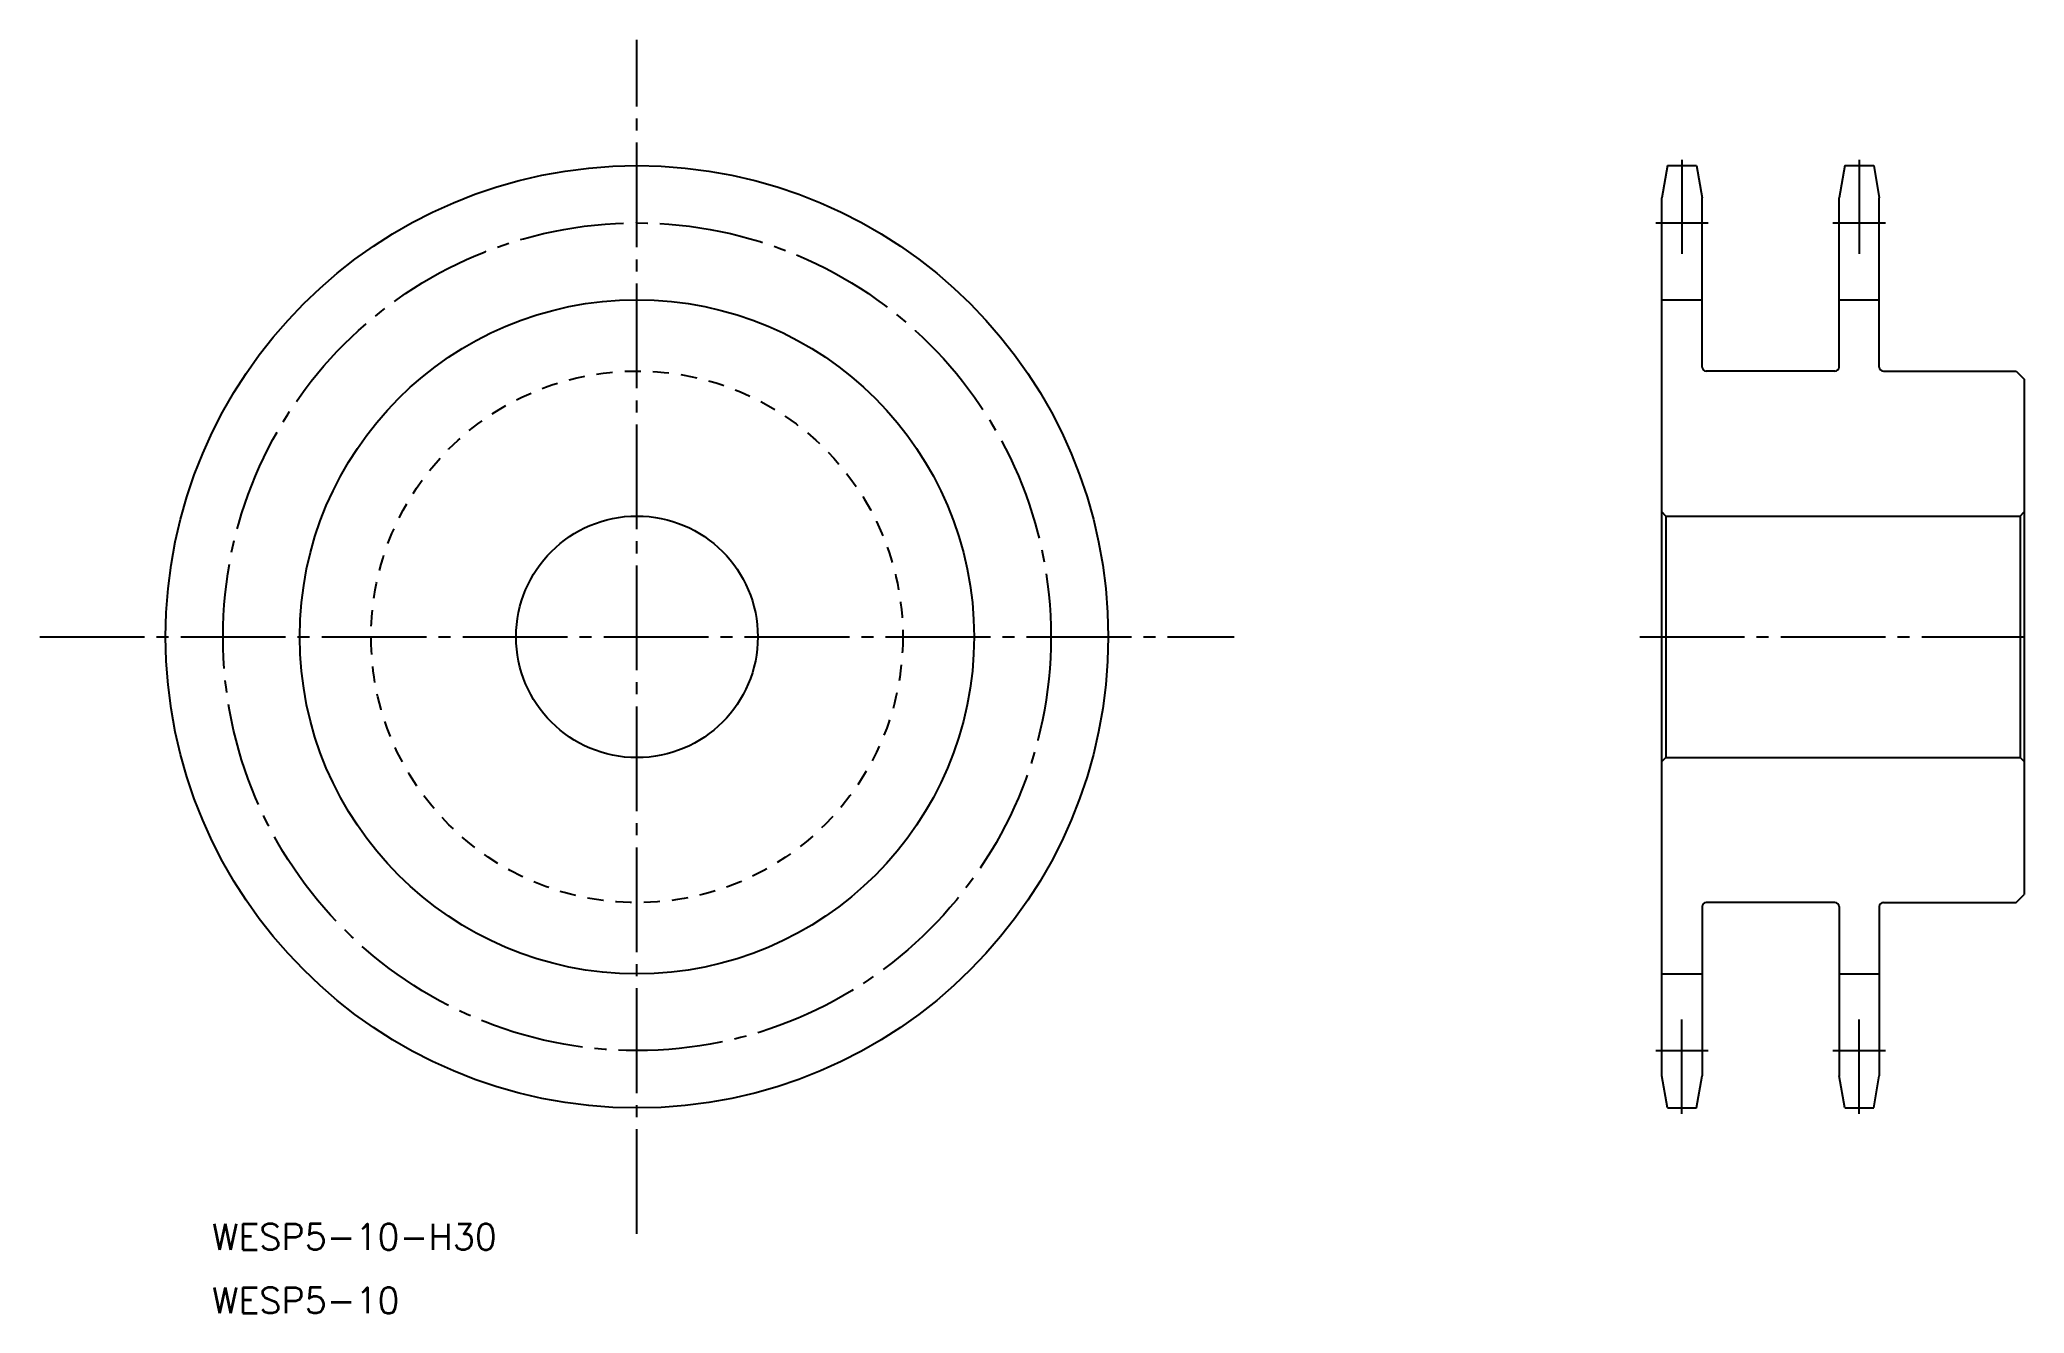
# Model space of a CAD drawing. Extents: x 38 to 284, y 139 to 297.
import ezdxf

# ---------------------------------------------------------------- set-up
doc = ezdxf.new("R2010")
doc.units = 0
doc.linetypes.add('CENTER', pattern=[17.5, 13, -1.5, 1.5, -1.5])
doc.linetypes.add('DASHED', pattern=[3.5, 2, -1.5])
doc.layers.get('0').update_dxf_attribs({"linetype": 'CONTINUOUS'})
doc.layers.add('CENTER', color=1, linetype='CENTER')
doc.styles.get("Standard").update_dxf_attribs({"font": 'txt.shx', "bigfont": '@extfont2.shx'})

msp = doc.modelspace()

# ---------------------------------------------------------------- linework, layer by layer
at = {"color": 7, "linetype": 'CONTINUOUS'}
for p, q in [((239.72, 281.74), (239.02, 277.74)), ((239.72, 281.74), (243.32, 281.74)), ((243.32, 281.74), (244.02, 277.74)), ((261.72, 281.74), (261.02, 277.74)), ((261.72, 281.74), (265.32, 281.74)), ((265.32, 281.74), (266.02, 277.74)), ((239.02, 168.75), (239.02, 277.73)), ((244.02, 256.74), (244.02, 277.74)), ((261.02, 256.74), (261.02, 277.73)), ((266.02, 256.74), (266.02, 277.74)), ((260.52, 256.24), (244.52, 256.24)), ((266.52, 256.24), (283.02, 256.24)), ((283.02, 256.24), (284.02, 255.24)), ((284.02, 255.24), (284.02, 191.24)), ((239.52, 238.24), (239.02, 238.74)), ((239.52, 238.24), (283.52, 238.24)), ((239.52, 238.24), (239.52, 208.24)), ((283.52, 238.24), (284.02, 238.74)), ((283.52, 238.24), (283.52, 208.24)), ((239.52, 208.24), (239.02, 207.74)), ((239.52, 208.24), (239.02, 207.74)), ((239.52, 208.24), (278.52, 208.24)), ((239.52, 208.24), (283.52, 208.24)), ((283.52, 208.24), (284.02, 207.74)), ((283.52, 208.24), (284.02, 207.74)), ((244.02, 189.74), (244.02, 168.74)), ((260.52, 190.24), (244.52, 190.24)), ((261.02, 189.74), (261.02, 168.75)), ((266.02, 189.74), (266.02, 168.74)), ((266.52, 190.24), (283.02, 190.24)), ((283.02, 190.24), (284.02, 191.24)), ((283.02, 190.24), (284.02, 191.24)), ((239.72, 164.74), (239.02, 168.74)), ((243.32, 164.74), (244.02, 168.74)), ((261.72, 164.74), (261.02, 168.74)), ((265.32, 164.74), (266.02, 168.74)), ((239.72, 164.74), (243.32, 164.74)), ((261.72, 164.74), (265.32, 164.74))]:
    msp.add_line(p, q, dxfattribs=at)
at = {"color": 3, "linetype": 'CONTINUOUS'}
for p, q in [((239.02, 265.09), (244.02, 265.09)), ((261.02, 265.09), (266.02, 265.09)), ((239.02, 181.39), (244.02, 181.39)), ((261.02, 181.39), (266.02, 181.39))]:
    msp.add_line(p, q, dxfattribs=at)
at = {"color": 7, "linetype": 'CONTINUOUS'}
for radius in [58.5, 15]:
    msp.add_circle((111.81, 223.24), radius, dxfattribs=at)
at = {"color": 3, "linetype": 'CONTINUOUS'}
msp.add_circle((111.81, 223.24), 41.85, dxfattribs=at)
at = {"color": 3, "linetype": 'DASHED'}
msp.add_circle((111.81, 223.24), 33, dxfattribs=at)
at = {"color": 7, "linetype": 'CONTINUOUS'}
for centre, start, end in [((244.52, 256.74), 180, 270), ((260.52, 256.74), 270, 0), ((266.52, 256.74), 180, 270), ((244.52, 189.74), 90, 180), ((260.52, 189.74), 0, 90), ((266.52, 189.74), 90, 180)]:
    msp.add_arc(centre, 0.5, start, end, dxfattribs=at)
at = {"layer": 'CENTER', "color": 1, "linetype": 'CENTER'}
for p, q in [((111.81, 149.1), (111.81, 297.38)), ((241.52, 282.47), (241.52, 270.77)), ((263.52, 282.47), (263.52, 270.77)), ((238.27, 274.62), (244.77, 274.62)), ((260.27, 274.62), (266.77, 274.62)), ((37.68, 223.24), (185.95, 223.24)), ((236.28, 223.24), (284.02, 223.24)), ((241.52, 164.01), (241.52, 175.71)), ((263.52, 164.01), (263.52, 175.71)), ((238.27, 171.87), (244.77, 171.87)), ((260.27, 171.87), (266.77, 171.87))]:
    msp.add_line(p, q, dxfattribs=at)
msp.add_circle((111.81, 223.24), 51.38, dxfattribs=at)

# ---------------------------------------------------------------- texts
at = {"color": 7, "linetype": 'CONTINUOUS'}
for s, p in [('WESP5-10-H30', (59.04, 147.15)), ('WESP5-10', (59.04, 139.25))]:
    msp.add_text(s, height=3.2, dxfattribs=at).set_placement(p)

doc.saveas('drawing.dxf')
